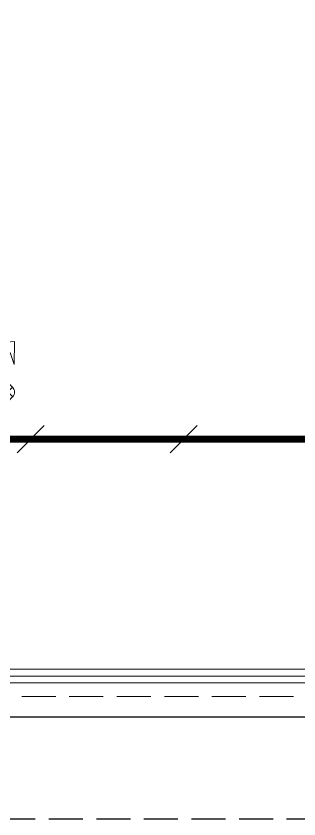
# Model space of a CAD drawing. Extents: x 3774419 to 4775970, y -926964 to 2266.
# Drawn here: x 3907028 to 3909111, y -776872 to -770972 of the extents above; entities that cross this region are included whole.
import ezdxf

# ---------------------------------------------------------------- set-up
doc = ezdxf.new("R2010")
doc.units = 0
doc.header["$LTSCALE"] = 1000
doc.header["$MEASUREMENT"] = 0
doc.linetypes.add('CENTER2', pattern=[1.125, 0.75, -0.125, 0.125, -0.125])
doc.linetypes.add('DASH', pattern=[0.35, 0.25, -0.1])
doc.layers.get('0').update_dxf_attribs({"linetype": 'CONTINUOUS'})
for name, color, linetype in [('!!电气', 1, 'CONTINUOUS'), ('SHTLN', 4, 'CONTINUOUS'), ('WIRE-接地', 2, 'CONTINUOUS'), ('卫生间', 6, 'CONTINUOUS'), ('看线', 185, 'CONTINUOUS')]:
    doc.layers.add(name, color=color, linetype=linetype)
for name, color, linetype, lineweight in [('平面-栏杆', 56, 'CONTINUOUS', 15), ('平面-看线', 252, 'CONTINUOUS', 15), ('平面-空调预留孔', 252, 'CONTINUOUS', 15)]:
    doc.layers.add(name, color=color, linetype=linetype, lineweight=lineweight)

# ---------------------------------------------------------------- blocks, each defined once
blk = doc.blocks.new('A$C148B7D8E')
at = {"layer": '卫生间', "color": 252, "linetype": 'DASH'}
blk.add_lwpolyline([(16100, 14000), (16100, 15400), (7700, 15400), (7700, 10800), (7300, 10800), (7300, 10000), (900, 10000), (900, 9000), (-900, 9000), (-900, -900), (1750, -900), (1750, -2100), (23450, -2100), (23450, -900), (25100, -900)], dxfattribs=at)
blk = doc.blocks.new('dasdasf1sa2f31as32f')
at = {"color": 8}
for p, q in [((-116, 585.6), (43.3, 640.5)), ((82.7, 476.6), (43.3, 640.5)), ((-22.8, 585.5), (-116, 585.6)), ((-22.8, 585.5), (-73.4, 493.2)), ((32.4, 555.1), (-18.1, 462.9)), ((82.7, 476.6), (32.4, 555.1)), ((-473.5, 259.7), (-339.5, 504)), ((-269.8, 524.3), (-427.7, 236.5)), ((134.6, 245.5), (-338.8, 505.1)), ((-269.8, 524.3), (113.7, 314)), ((-31.3, 504.4), (-73.4, 493.2)), ((-18.1, 462.9), (-31.3, 504.4)), ((92.6, 168.8), (-380.9, 428.5)), ((114.7, 208.4), (-359.1, 468.2)), ((72.3, 131.9), (-401.1, 391.6)), ((113.7, 314), (-44.2, 26.2)), ((0, 0), (-473.5, 259.7)), ((134, 244.4), (0, 0))]:
    blk.add_line(p, q, dxfattribs=at)
for centre, start, end in [((-294.5, 479.4), 61.25933, 151.25933), ((89, 269), 331.25933, 61.25933)]:
    blk.add_arc(centre, 51.3, start, end, dxfattribs=at)
blk = doc.blocks.new('GDGDRGDGDRGDR')
at = {"layer": '平面-空调预留孔', "rotation": 344.9999999966897}
blk.add_blockref('dasdasf1sa2f31as32f', (424606.8, 442932.1), dxfattribs=at)
blk = doc.blocks.new('A$C66B635E3')
at = {"layer": '平面-栏杆', "color": 252}
for points in [[(8350, 50), (3700, 50)], [(8350, 0), (3700, 0)]]:
    blk.add_lwpolyline(points, dxfattribs=at)
at = {"layer": '平面-看线', "color": 252}
blk.add_lwpolyline([(8350, 100), (3700, 100)], dxfattribs=at)
at = {"layer": '平面-看线', "color": 252, "linetype": 'DASH'}
blk.add_lwpolyline([(8350, -100), (3700, -100)], dxfattribs=at)
at = {"layer": '看线', "color": 252, "ltscale": 0.5}
blk.add_lwpolyline([(3750, -250), (8350, -250)], dxfattribs=at)
at = {"color": 252}
for name, p in [('A$C148B7D8E', (-100, 1100)), ('GDGDRGDGDRGDR', (-420616.6, -441032.1))]:
    blk.add_blockref(name, p, dxfattribs=at)
blk = doc.blocks.new('$TelecSys$00000008')
blk.add_line((0.4, 0.4), (-0.4, -0.4))

msp = doc.modelspace()

# ---------------------------------------------------------------- linework, layer by layer
at = {"layer": 'WIRE-接地', "color": 2, "linetype": 'CENTER2', "const_width": 50}
msp.add_lwpolyline([(3942776.5, -775877.6), (3937872.2, -775877.6), (3937872.2, -775276.6), (3937120.5, -775276.6), (3937120.5, -774069.8), (3930522.5, -774069.8), (3930522.5, -774677), (3925124.6, -774677), (3925124.6, -774073.1), (3918522.7, -774073.1), (3918522.7, -775278.5), (3917775.9, -775278.5), (3917775.9, -775873.9), (3912868.4, -775873.9), (3912868.4, -775270.9), (3912122.4, -775270.9), (3912122.4, -774081.6), (3905525.7, -774081.6), (3905525.7, -774674.6), (3902820, -774674.6), (3902820, -766778)], dxfattribs=at)

# ---------------------------------------------------------------- block references
at = {"layer": '!!电气'}
msp.add_blockref('A$C66B635E3', (3902820, -775872.5), dxfattribs=at)
at = {"layer": 'SHTLN', "color": 2, "xscale": 250, "yscale": 250, "zscale": 250, "rotation": 180}
for p in [(3907136.5, -774081.6), (3908261.5, -774081.6)]:
    msp.add_blockref('$TelecSys$00000008', p, dxfattribs=at)

doc.saveas('drawing.dxf')
